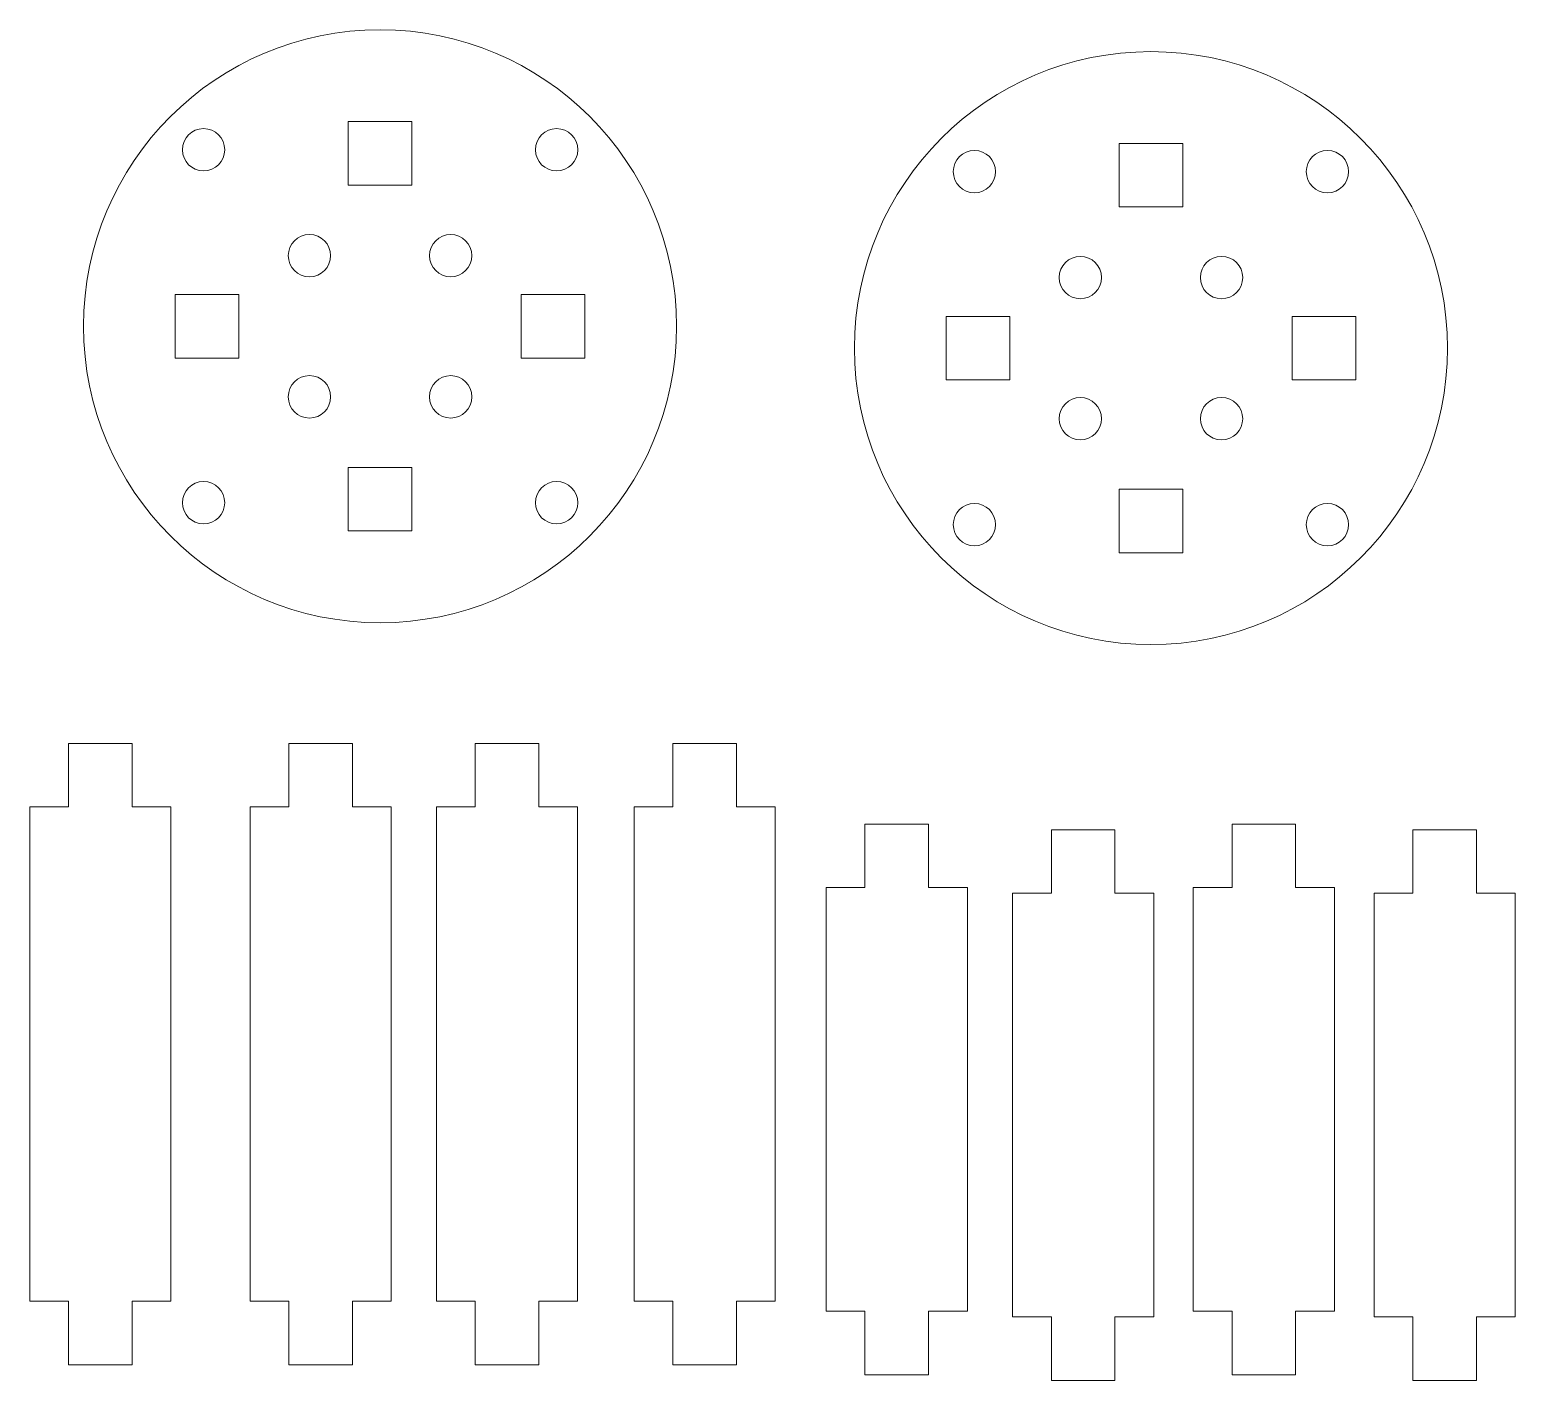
# Model space of a CAD drawing. Header units: millimetres. Extents: x 0.033 to 0.138, y 0.693 to 0.788.
import ezdxf

# ---------------------------------------------------------------- set-up
doc = ezdxf.new("R2010")
doc.units = ezdxf.units.MM

msp = doc.modelspace()

# ---------------------------------------------------------------- linework, layer by layer
at = {"color": 7, "linetype": 'Continuous', "lineweight": 15}
for p, q in [((0.05545, 0.77723), (0.05545, 0.78173)), ((0.05545, 0.78173), (0.05995, 0.78173)), ((0.05995, 0.78173), (0.05995, 0.77723)), ((0.11004, 0.77568), (0.11004, 0.78018)), ((0.11004, 0.78018), (0.11454, 0.78018)), ((0.11454, 0.78018), (0.11454, 0.77568)), ((0.05995, 0.77723), (0.05545, 0.77723)), ((0.11454, 0.77568), (0.11004, 0.77568)), ((0.0432, 0.76948), (0.0477, 0.76948)), ((0.0432, 0.76498), (0.0432, 0.76948)), ((0.0477, 0.76948), (0.0477, 0.76498)), ((0.0677, 0.76948), (0.0722, 0.76948)), ((0.0677, 0.76498), (0.0677, 0.76948)), ((0.0722, 0.76948), (0.0722, 0.76498)), ((0.09779, 0.76793), (0.10229, 0.76793)), ((0.09779, 0.76343), (0.09779, 0.76793)), ((0.10229, 0.76793), (0.10229, 0.76343)), ((0.12229, 0.76793), (0.12679, 0.76793)), ((0.12229, 0.76343), (0.12229, 0.76793)), ((0.12679, 0.76793), (0.12679, 0.76343)), ((0.0477, 0.76498), (0.0432, 0.76498)), ((0.0722, 0.76498), (0.0677, 0.76498)), ((0.10229, 0.76343), (0.09779, 0.76343)), ((0.12679, 0.76343), (0.12229, 0.76343)), ((0.05545, 0.75723), (0.05995, 0.75723)), ((0.05545, 0.75273), (0.05545, 0.75723)), ((0.05995, 0.75723), (0.05995, 0.75273)), ((0.11004, 0.75568), (0.11454, 0.75568)), ((0.11004, 0.75118), (0.11004, 0.75568)), ((0.11454, 0.75568), (0.11454, 0.75118)), ((0.05995, 0.75273), (0.05545, 0.75273)), ((0.11454, 0.75118), (0.11004, 0.75118)), ((0.03564, 0.73768), (0.04014, 0.73768)), ((0.03564, 0.73768), (0.03564, 0.73318)), ((0.04014, 0.73768), (0.04014, 0.73318)), ((0.05124, 0.73768), (0.05574, 0.73768)), ((0.05124, 0.73768), (0.05124, 0.73318)), ((0.05574, 0.73768), (0.05574, 0.73318)), ((0.06444, 0.73768), (0.06894, 0.73768)), ((0.06444, 0.73768), (0.06444, 0.73318)), ((0.06894, 0.73768), (0.06894, 0.73318)), ((0.07844, 0.73768), (0.08294, 0.73768)), ((0.07844, 0.73768), (0.07844, 0.73318)), ((0.08294, 0.73768), (0.08294, 0.73318)), ((0.03289, 0.73318), (0.03564, 0.73318)), ((0.03289, 0.73318), (0.03289, 0.69818)), ((0.04014, 0.73318), (0.04289, 0.73318)), ((0.04289, 0.73318), (0.04289, 0.69818)), ((0.04849, 0.73318), (0.05124, 0.73318)), ((0.04849, 0.73318), (0.04849, 0.69818)), ((0.05574, 0.73318), (0.05849, 0.73318)), ((0.05849, 0.73318), (0.05849, 0.69818)), ((0.06169, 0.73318), (0.06444, 0.73318)), ((0.06169, 0.73318), (0.06169, 0.69818)), ((0.06894, 0.73318), (0.07169, 0.73318)), ((0.07169, 0.73318), (0.07169, 0.69818)), ((0.07569, 0.73318), (0.07844, 0.73318)), ((0.07569, 0.73318), (0.07569, 0.69818)), ((0.08294, 0.73318), (0.08569, 0.73318)), ((0.08569, 0.73318), (0.08569, 0.69818)), ((0.09204, 0.73197), (0.09654, 0.73197)), ((0.09204, 0.73197), (0.09204, 0.72747)), ((0.09654, 0.73197), (0.09654, 0.72747)), ((0.10524, 0.73157), (0.10974, 0.73157)), ((0.10524, 0.73157), (0.10524, 0.72707)), ((0.10974, 0.73157), (0.10974, 0.72707)), ((0.11804, 0.73197), (0.12254, 0.73197)), ((0.11804, 0.73197), (0.11804, 0.72747)), ((0.12254, 0.73197), (0.12254, 0.72747)), ((0.13084, 0.73157), (0.13534, 0.73157)), ((0.13084, 0.73157), (0.13084, 0.72707)), ((0.13534, 0.73157), (0.13534, 0.72707)), ((0.08929, 0.72747), (0.09204, 0.72747)), ((0.08929, 0.72747), (0.08929, 0.69747)), ((0.09654, 0.72747), (0.09929, 0.72747)), ((0.09929, 0.72747), (0.09929, 0.69747)), ((0.10249, 0.72707), (0.10524, 0.72707)), ((0.10249, 0.72707), (0.10249, 0.69707)), ((0.10974, 0.72707), (0.11249, 0.72707)), ((0.11249, 0.72707), (0.11249, 0.69707)), ((0.11529, 0.72747), (0.11804, 0.72747)), ((0.11529, 0.72747), (0.11529, 0.69747)), ((0.12254, 0.72747), (0.12529, 0.72747)), ((0.12529, 0.72747), (0.12529, 0.69747)), ((0.12809, 0.72707), (0.13084, 0.72707)), ((0.12809, 0.72707), (0.12809, 0.69707)), ((0.13534, 0.72707), (0.13809, 0.72707)), ((0.13809, 0.72707), (0.13809, 0.69707)), ((0.03289, 0.69818), (0.03564, 0.69818)), ((0.03564, 0.69368), (0.03564, 0.69818)), ((0.04014, 0.69368), (0.04014, 0.69818)), ((0.04014, 0.69818), (0.04289, 0.69818)), ((0.04849, 0.69818), (0.05124, 0.69818)), ((0.05124, 0.69368), (0.05124, 0.69818)), ((0.05574, 0.69368), (0.05574, 0.69818)), ((0.05574, 0.69818), (0.05849, 0.69818)), ((0.06169, 0.69818), (0.06444, 0.69818)), ((0.06444, 0.69368), (0.06444, 0.69818)), ((0.06894, 0.69368), (0.06894, 0.69818)), ((0.06894, 0.69818), (0.07169, 0.69818)), ((0.07569, 0.69818), (0.07844, 0.69818)), ((0.07844, 0.69368), (0.07844, 0.69818)), ((0.08294, 0.69368), (0.08294, 0.69818)), ((0.08294, 0.69818), (0.08569, 0.69818)), ((0.08929, 0.69747), (0.09204, 0.69747)), ((0.09204, 0.69297), (0.09204, 0.69747)), ((0.09654, 0.69297), (0.09654, 0.69747)), ((0.09654, 0.69747), (0.09929, 0.69747)), ((0.10249, 0.69707), (0.10524, 0.69707)), ((0.10524, 0.69257), (0.10524, 0.69707)), ((0.10974, 0.69257), (0.10974, 0.69707)), ((0.10974, 0.69707), (0.11249, 0.69707)), ((0.11529, 0.69747), (0.11804, 0.69747)), ((0.11804, 0.69297), (0.11804, 0.69747)), ((0.12254, 0.69297), (0.12254, 0.69747)), ((0.12254, 0.69747), (0.12529, 0.69747)), ((0.12809, 0.69707), (0.13084, 0.69707)), ((0.13084, 0.69257), (0.13084, 0.69707)), ((0.13534, 0.69257), (0.13534, 0.69707)), ((0.13534, 0.69707), (0.13809, 0.69707)), ((0.03564, 0.69368), (0.04014, 0.69368)), ((0.05124, 0.69368), (0.05574, 0.69368)), ((0.06444, 0.69368), (0.06894, 0.69368)), ((0.07844, 0.69368), (0.08294, 0.69368)), ((0.09204, 0.69297), (0.09654, 0.69297)), ((0.10524, 0.69257), (0.10974, 0.69257)), ((0.11804, 0.69297), (0.12254, 0.69297)), ((0.13084, 0.69257), (0.13534, 0.69257))]:
    msp.add_line(p, q, dxfattribs=at)
for centre, radius in [((0.0577, 0.76723), 0.021), ((0.11229, 0.76568), 0.021), ((0.0452, 0.77973), 0.0015), ((0.0702, 0.77973), 0.0015), ((0.09979, 0.77818), 0.0015), ((0.12479, 0.77818), 0.0015), ((0.0527, 0.77223), 0.0015), ((0.0627, 0.77223), 0.0015), ((0.10729, 0.77068), 0.0015), ((0.11729, 0.77068), 0.0015), ((0.0527, 0.76223), 0.0015), ((0.0627, 0.76223), 0.0015), ((0.10729, 0.76068), 0.0015), ((0.11729, 0.76068), 0.0015), ((0.0452, 0.75473), 0.0015), ((0.0702, 0.75473), 0.0015), ((0.09979, 0.75318), 0.0015), ((0.12479, 0.75318), 0.0015)]:
    msp.add_circle(centre, radius, dxfattribs=at)

doc.saveas('drawing.dxf')
